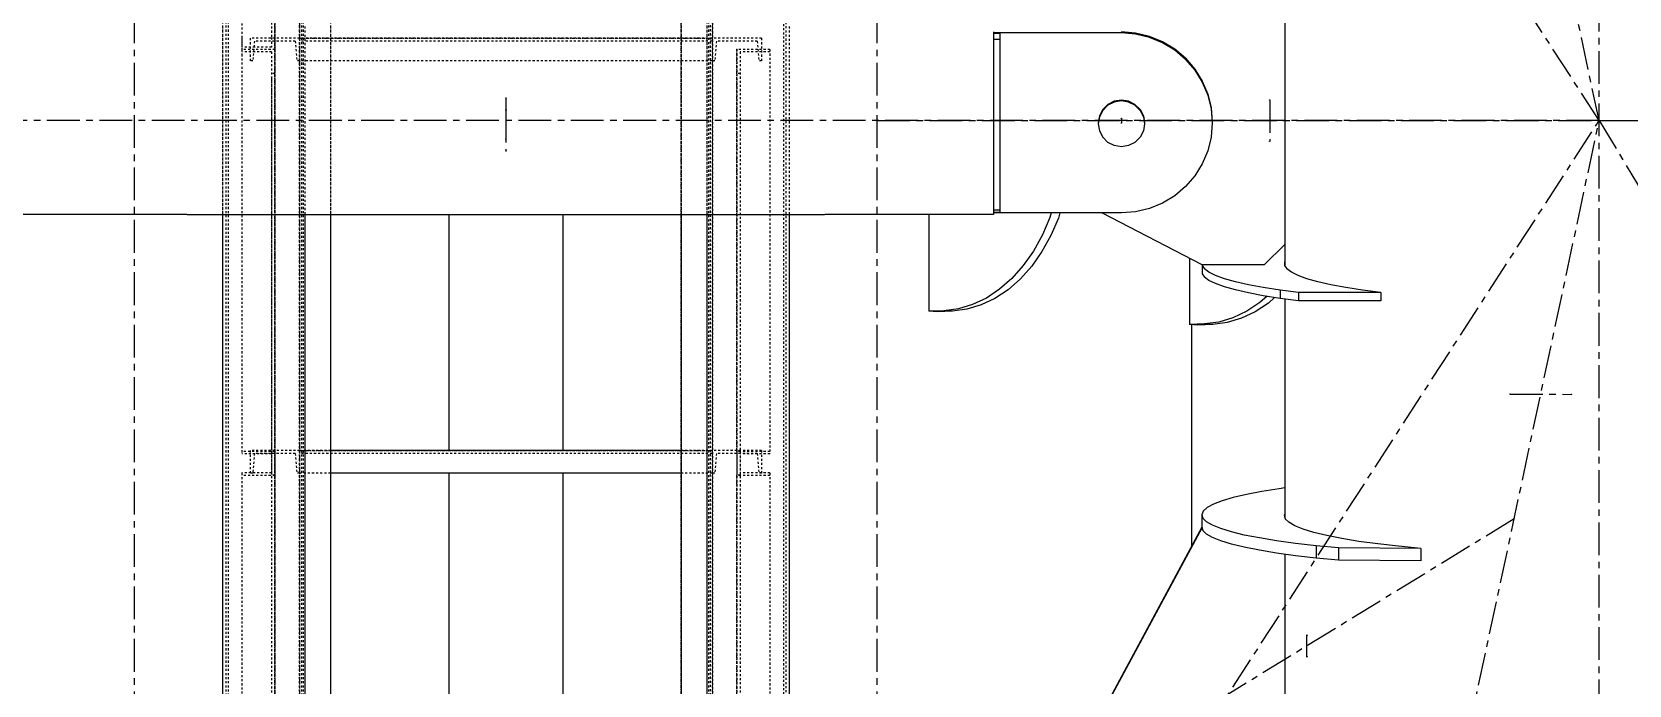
# Model space of a CAD drawing. Header units: millimetres. Extents: x 5143 to 30813, y 232 to 21408.
# Drawn here: x 11990.1 to 12377.2, y 5763.4 to 5921.8 of the extents above; entities that cross this region are included whole.
import ezdxf

# ---------------------------------------------------------------- set-up
doc = ezdxf.new("R2010")
doc.units = ezdxf.units.MM
doc.header["$LTSCALE"] = 0.25
for name, pattern in [('CENTER', [50.8, 31.75, -6.35, 6.35, -6.35]), ('XKITLINE00', [0]), ('XKITLINE02', [4, 2, -2]), ('XKITLINE03', [6, 3, -1, 1, -1])]:
    doc.linetypes.add(name, pattern=pattern)

msp = doc.modelspace()

# ---------------------------------------------------------------- linework, layer by layer
at = {"color": 8, "linetype": 'CENTER'}
for p, q in [((12370, 5629.8), (12370, 7286.23)), ((12370, 5900.27), (11840, 6720.27)), ((12370, 5900.27), (12195, 6720.27)), ((12015, 4763.35), (12015, 6431.43)), ((12195, 4763.35), (12195, 6431.43)), ((12105, 5905.76), (12105, 5895.78)), ((12290.14, 5905.27), (12290.14, 5895.27)), ((11840, 5080.27), (12370, 5900.27)), ((12370, 5900.27), (11840, 5900.27)), ((12105, 5902.88), (12105, 5892.9)), ((12195, 5080.27), (12370, 5900.27)), ((12195, 5900.27), (12952.49, 5900.27)), ((12254.2, 5900.85), (12254.2, 5899.7)), ((12370, 5900.27), (13445, 4120.57)), ((12370, 5900.27), (14995, 5900.27)), ((12370, 5900.27), (12952.49, 5900.27)), ((12348.39, 5833.98), (12363.29, 5833.9)), ((12349.38, 5803.7), (11917.19, 5538.56)), ((12299.15, 5770.26), (12299.15, 5775.5))]:
    msp.add_line(p, q, dxfattribs=at)
at = {"color": 3, "linetype": 'XKITLINE02'}
for p, q in [((12036.3, 6234.33), (12036.3, 5598.63)), ((12037.15, 6234.33), (12037.15, 5550.5)), ((12037.68, 6234.33), (12037.68, 5550.49)), ((12054.92, 6234.33), (12054.92, 5550.49)), ((12055, 6234.33), (12055, 5549.66)), ((12055, 6234.33), (12055, 5550.5)), ((12055.45, 6234.33), (12055.45, 5550.5)), ((12055.85, 6234.33), (12055.85, 5549.66)), ((12062.5, 6234.33), (12062.5, 5611.72)), ((12147.48, 6234.33), (12147.48, 5549.66)), ((12154.13, 6234.33), (12154.13, 5549.66)), ((12154.98, 6234.33), (12154.98, 5549.66)), ((12048.2, 6020.09), (12048.2, 5920.43)), ((12049, 6020.09), (12049, 5920.43)), ((12041, 6014.84), (12041, 5917.52)), ((12153.68, 5959.3), (12153.68, 5550.43)), ((12154.53, 5958.45), (12154.53, 5550.43)), ((12155.06, 5957.91), (12155.06, 5550.49)), ((12172.3, 5940.68), (12172.3, 5550.49)), ((12172.83, 5940.15), (12172.83, 5550.5)), ((12036.3, 5923.1), (12036.3, 5877.45)), ((12056.3, 5923.1), (12056.3, 5877.45)), ((12062.5, 5923.1), (12062.5, 5877.45)), ((12147.48, 5923.1), (12147.48, 5877.45)), ((12153.68, 5923.1), (12153.68, 5877.45)), ((12173.68, 5923.1), (12173.68, 5877.45)), ((12041, 5920.43), (12041, 5918.11)), ((12043, 5920.27), (12043, 5914.77)), ((12055, 5920.27), (12043, 5920.27)), ((12043, 5920.27), (12043, 5914.77)), ((12044.07, 5919.57), (12043.68, 5914.77)), ((12044.07, 5919.57), (12043.68, 5914.77)), ((12053.94, 5919.57), (12044.07, 5919.57)), ((12048.2, 5920.43), (12048.2, 5918.11)), ((12049, 5920.43), (12049, 5917.52)), ((12053.94, 5919.57), (12054.32, 5914.77)), ((12053.94, 5919.57), (12054.32, 5914.77)), ((12055, 5920.27), (12055, 5914.77)), ((12154.98, 5920.27), (12055, 5920.27)), ((12055, 5920.27), (12055, 5914.77)), ((12055, 5920.27), (12055, 5914.77)), ((12154.98, 5919.57), (12055, 5919.57)), ((12154.98, 5920.27), (12154.98, 5914.77)), ((12154.98, 5920.27), (12154.98, 5914.77)), ((12166.98, 5920.27), (12154.98, 5920.27)), ((12154.98, 5920.27), (12154.98, 5914.77)), ((12156.05, 5919.57), (12155.66, 5914.77)), ((12156.05, 5919.57), (12155.66, 5914.77)), ((12165.92, 5919.57), (12156.05, 5919.57)), ((12165.92, 5919.57), (12166.3, 5914.77)), ((12165.92, 5919.57), (12166.3, 5914.77)), ((12166.98, 5920.27), (12166.98, 5914.77)), ((12166.98, 5920.27), (12166.98, 5914.77)), ((12048.2, 5918.11), (12041, 5918.11)), ((12041, 5917.52), (12041, 5916.34)), ((12049, 5917.52), (12041, 5917.52)), ((12049, 5917.52), (12041, 5917.52)), ((12048.2, 5916.94), (12041, 5916.94)), ((12041, 5916.34), (12041, 5819.49)), ((12048.2, 5916.94), (12048.2, 5814.27)), ((12049, 5917.52), (12049, 5814.27)), ((12160.98, 5917.52), (12160.98, 5814.27)), ((12168.98, 5917.52), (12160.98, 5917.52)), ((12161.78, 5916.94), (12161.78, 5814.27)), ((12168.98, 5916.94), (12161.78, 5916.94)), ((12168.98, 5917.52), (12168.98, 5819.49)), ((12043.68, 5914.77), (12043, 5914.77)), ((12049, 5911.72), (12048.2, 5911.72)), ((12055, 5914.77), (12054.32, 5914.77)), ((12154.98, 5914.77), (12055, 5914.77)), ((12155.66, 5914.77), (12154.98, 5914.77)), ((12161.78, 5911.72), (12160.98, 5911.72)), ((12166.98, 5914.77), (12166.3, 5914.77)), ((12048.2, 5910.3), (12048.2, 5814.27)), ((12049, 5820.07), (12041, 5820.07)), ((12048.2, 5819.49), (12041, 5819.49)), ((12043, 5820.27), (12043, 5814.77)), ((12055, 5820.27), (12043, 5820.27)), ((12043, 5820.27), (12043, 5814.77)), ((12044.07, 5819.57), (12043.68, 5814.77)), ((12044.07, 5819.57), (12043.68, 5814.77)), ((12053.94, 5819.57), (12044.07, 5819.57)), ((12049, 5820.09), (12048.2, 5820.09)), ((12048.2, 5820.09), (12048.2, 5718.11)), ((12049, 5820.09), (12049, 5717.52)), ((12053.94, 5819.57), (12054.32, 5814.77)), ((12053.94, 5819.57), (12054.32, 5814.77)), ((12055, 5820.27), (12055, 5814.77)), ((12062.5, 5820.27), (12055, 5820.27)), ((12055, 5820.27), (12055, 5814.77)), ((12055, 5820.27), (12055, 5814.77)), ((12154.98, 5819.57), (12055, 5819.57)), ((12154.98, 5820.27), (12147.48, 5820.27)), ((12154.98, 5820.27), (12154.98, 5814.77)), ((12154.98, 5820.27), (12154.98, 5814.77)), ((12166.98, 5820.27), (12154.98, 5820.27)), ((12154.98, 5820.27), (12154.98, 5814.77)), ((12156.05, 5819.57), (12155.66, 5814.77)), ((12156.05, 5819.57), (12155.66, 5814.77)), ((12165.92, 5819.57), (12156.05, 5819.57)), ((12160.98, 5820.09), (12160.98, 5717.52)), ((12161.78, 5820.09), (12160.98, 5820.09)), ((12168.98, 5820.07), (12160.98, 5820.07)), ((12161.78, 5820.09), (12161.78, 5718.11)), ((12168.98, 5819.49), (12161.78, 5819.49)), ((12165.92, 5819.57), (12166.3, 5814.77)), ((12165.92, 5819.57), (12166.3, 5814.77)), ((12166.98, 5820.27), (12166.98, 5814.77)), ((12166.98, 5820.27), (12166.98, 5814.77)), ((12048.2, 5814.84), (12041, 5814.84)), ((12041, 5814.84), (12041, 5717.52)), ((12043.68, 5814.77), (12043, 5814.77)), ((12055, 5814.77), (12054.32, 5814.77)), ((12062.5, 5814.77), (12055, 5814.77)), ((12154.98, 5814.77), (12147.48, 5814.77)), ((12155.66, 5814.77), (12154.98, 5814.77)), ((12168.98, 5814.84), (12161.78, 5814.84)), ((12166.98, 5814.77), (12166.3, 5814.77)), ((12168.98, 5814.84), (12168.98, 5717.52)), ((12049, 5814.26), (12041, 5814.26)), ((12049, 5814.27), (12048.2, 5814.27)), ((12161.78, 5814.27), (12160.98, 5814.27)), ((12168.98, 5814.26), (12160.98, 5814.26))]:
    msp.add_line(p, q, dxfattribs=at)
at = {"color": 1, "linetype": 'XKITLINE03'}
for p, q in [((12049, 5537.38), (12049, 6234.33)), ((12055, 6234.33), (12055, 5549.66)), ((12147.48, 5549.66), (12147.48, 6234.33)), ((12049, 6014.26), (12049, 5917.52)), ((12055, 5920.27), (12154.98, 5920.27)), ((12055, 5920.27), (12055, 5920.27)), ((12154.98, 5920.27), (12154.98, 5920.27)), ((12049, 5917.52), (12049, 5820.07)), ((12160.98, 5820.07), (12160.98, 5917.52)), ((12055, 5820.27), (12154.98, 5820.27)), ((12055, 5820.27), (12055, 5820.27)), ((12154.98, 5820.27), (12154.98, 5820.27)), ((12049, 5814.26), (12049, 5717.52)), ((12160.98, 5717.52), (12160.98, 5814.26))]:
    msp.add_line(p, q, dxfattribs=at)
at = {"color": 8, "linetype": 'XKITLINE00'}
for p, q in [((12293.8, 5928.43), (12293.8, 5870.26)), ((12223.2, 5921.84), (12223.2, 5877.54)), ((12254.2, 5921.52), (12223.2, 5921.52)), ((12224.7, 5921.38), (12223.2, 5921.38)), ((12224.7, 5919.94), (12223.2, 5919.94)), ((12224.7, 5921.38), (12224.7, 5917.99)), ((12254.2, 5921.78), (12254.2, 5921.52)), ((12257.64, 5921.51), (12254.2, 5921.78)), ((12257.64, 5921.25), (12254.2, 5921.52)), ((12257.64, 5921.51), (12257.64, 5921.25)), ((12260.99, 5920.71), (12257.64, 5921.51)), ((12260.99, 5920.46), (12257.64, 5921.25)), ((12264.18, 5919.4), (12260.99, 5920.71)), ((12264.18, 5919.14), (12260.99, 5920.46)), ((12267.13, 5917.61), (12264.18, 5919.4)), ((12267.13, 5917.36), (12264.18, 5919.14)), ((12224.7, 5917.99), (12224.7, 5878)), ((12269.75, 5915.39), (12267.13, 5917.61)), ((12269.75, 5915.13), (12267.13, 5917.36)), ((12269.75, 5915.39), (12271.99, 5912.78)), ((12269.75, 5915.13), (12271.99, 5912.53)), ((12271.99, 5912.78), (12273.8, 5909.86)), ((12271.99, 5912.53), (12273.8, 5909.61)), ((12273.8, 5909.86), (12275.12, 5906.7)), ((12273.8, 5909.61), (12275.12, 5906.45)), ((12250.9, 5904.2), (12249.66, 5902.97)), ((12250.9, 5904.09), (12249.66, 5902.87)), ((12250.9, 5904.09), (12249.66, 5902.87)), ((12250.9, 5903.99), (12249.66, 5902.76)), ((12252.46, 5904.98), (12250.9, 5904.2)), ((12252.46, 5904.88), (12250.9, 5904.09)), ((12252.46, 5904.88), (12250.9, 5904.09)), ((12252.46, 5904.78), (12250.9, 5903.99)), ((12254.2, 5905.26), (12252.46, 5904.98)), ((12254.2, 5905.15), (12252.46, 5904.88)), ((12254.2, 5905.15), (12252.46, 5904.88)), ((12254.2, 5905.05), (12252.46, 5904.78)), ((12254.2, 5905.26), (12254.2, 5905.15)), ((12255.93, 5904.98), (12254.2, 5905.26)), ((12255.93, 5904.88), (12254.2, 5905.15)), ((12254.2, 5905.15), (12254.2, 5905.05)), ((12255.93, 5904.88), (12254.2, 5905.15)), ((12255.93, 5904.78), (12254.2, 5905.05)), ((12257.49, 5904.2), (12255.93, 5904.98)), ((12257.49, 5904.09), (12255.93, 5904.88)), ((12257.49, 5904.09), (12255.93, 5904.88)), ((12257.49, 5903.99), (12255.93, 5904.78)), ((12258.73, 5902.97), (12257.49, 5904.2)), ((12258.73, 5902.87), (12257.49, 5904.09)), ((12258.73, 5902.87), (12257.49, 5904.09)), ((12258.73, 5902.76), (12257.49, 5903.99)), ((12275.12, 5906.7), (12275.92, 5903.37)), ((12275.12, 5906.45), (12275.92, 5903.12)), ((12248.87, 5901.42), (12248.6, 5899.7)), ((12248.87, 5901.32), (12248.6, 5899.6)), ((12248.87, 5901.32), (12248.6, 5899.6)), ((12248.87, 5901.21), (12248.6, 5899.5)), ((12249.66, 5902.97), (12248.87, 5901.42)), ((12249.66, 5902.87), (12248.87, 5901.32)), ((12249.66, 5902.87), (12248.87, 5901.32)), ((12249.66, 5902.76), (12248.87, 5901.21)), ((12258.73, 5902.97), (12259.52, 5901.42)), ((12258.73, 5902.87), (12259.52, 5901.32)), ((12258.73, 5902.87), (12259.52, 5901.32)), ((12258.73, 5902.76), (12259.52, 5901.21)), ((12259.52, 5901.42), (12259.8, 5899.7)), ((12259.52, 5901.32), (12259.8, 5899.6)), ((12259.52, 5901.32), (12259.8, 5899.6)), ((12259.52, 5901.21), (12259.8, 5899.5)), ((12275.92, 5903.37), (12276.2, 5899.96)), ((12275.92, 5903.12), (12276.2, 5899.7)), ((12276.2, 5899.7), (12275.92, 5896.29)), ((12276.2, 5899.96), (12276.19, 5899.83)), ((12276.2, 5899.96), (12276.2, 5899.7)), ((12248.6, 5899.5), (12248.87, 5897.78)), ((12248.87, 5897.78), (12249.66, 5896.23)), ((12250.9, 5895), (12249.66, 5896.23)), ((12258.73, 5896.23), (12257.49, 5895)), ((12259.52, 5897.78), (12258.73, 5896.23)), ((12259.8, 5899.5), (12259.52, 5897.78)), ((12275.92, 5896.29), (12275.12, 5892.96)), ((12252.46, 5894.22), (12250.9, 5895)), ((12254.2, 5893.94), (12252.46, 5894.22)), ((12255.93, 5894.22), (12254.2, 5893.94)), ((12257.49, 5895), (12255.93, 5894.22)), ((12275.12, 5892.96), (12273.8, 5889.8)), ((12273.8, 5889.8), (12271.99, 5886.88)), ((12269.75, 5884.27), (12267.13, 5882.05)), ((12271.99, 5886.88), (12269.75, 5884.27)), ((12267.13, 5882.05), (12264.18, 5880.26)), ((12026.8, 5877.54), (11986.8, 5877.54)), ((12026.8, 5877.51), (11986.8, 5877.51)), ((12027.11, 5877.53), (12026.8, 5877.54)), ((12026.8, 5877.54), (12026.8, 5877.51)), ((12027.11, 5877.51), (12026.8, 5877.51)), ((12027.39, 5877.51), (12027.11, 5877.53)), ((12027.39, 5877.51), (12027.11, 5877.51)), ((12027.63, 5877.48), (12027.39, 5877.51)), ((12027.8, 5877.45), (12027.63, 5877.48)), ((12182.19, 5877.45), (12027.8, 5877.45)), ((12091.2, 5877.45), (12091.2, 5820.27)), ((12118.8, 5877.45), (12118.8, 5820.27)), ((12182.36, 5877.48), (12182.19, 5877.45)), ((12182.6, 5877.51), (12182.36, 5877.48)), ((12182.89, 5877.53), (12182.6, 5877.51)), ((12182.89, 5877.51), (12182.6, 5877.51)), ((12183.2, 5877.54), (12182.89, 5877.53)), ((12183.2, 5877.51), (12182.89, 5877.51)), ((12223.2, 5877.54), (12183.2, 5877.54)), ((12183.2, 5877.54), (12183.2, 5877.51)), ((12223.2, 5877.51), (12183.2, 5877.51)), ((12207.56, 5877.51), (12207.56, 5854.03)), ((12224.7, 5878.57), (12223.2, 5878.57)), ((12224.7, 5878), (12223.2, 5878)), ((12254.2, 5877.88), (12223.2, 5877.88)), ((12223.2, 5877.54), (12223.2, 5877.51)), ((12236.85, 5876.75), (12235.04, 5872.54)), ((12237.21, 5877.88), (12236.85, 5876.75)), ((12238.91, 5876.65), (12237.1, 5872.44)), ((12239.31, 5877.88), (12238.91, 5876.65)), ((12273.8, 5865.3), (12249.43, 5877.88)), ((12257.64, 5878.15), (12254.2, 5877.88)), ((12260.99, 5878.95), (12257.64, 5878.15)), ((12264.18, 5880.26), (12260.99, 5878.95)), ((12235.04, 5872.54), (12232.88, 5868.64)), ((12237.1, 5872.44), (12234.94, 5868.54)), ((12293.8, 5870.26), (12288.8, 5865.3)), ((12293.8, 5870.26), (12293.8, 5865.1)), ((12230.4, 5865.12), (12227.65, 5862.02)), ((12232.47, 5865.02), (12229.71, 5861.91)), ((12232.88, 5868.64), (12230.4, 5865.12)), ((12234.94, 5868.54), (12232.47, 5865.02)), ((12270.67, 5866.92), (12270.67, 5850.8)), ((12273.76, 5865.32), (12273.76, 5865.15)), ((12273.76, 5865.15), (12274.31, 5864.33)), ((12273.76, 5865.15), (12273.76, 5863.16)), ((12288.8, 5865.3), (12273.8, 5865.3)), ((12293.8, 5866.02), (12293.76, 5865.97)), ((12293.76, 5865.97), (12293.76, 5865.15)), ((12293.76, 5865.15), (12294.31, 5864.33)), ((12227.65, 5862.02), (12224.65, 5859.39)), ((12229.71, 5861.91), (12226.72, 5859.28)), ((12273.76, 5863.16), (12274.31, 5862.34)), ((12275.4, 5863.52), (12274.31, 5864.33)), ((12275.4, 5861.53), (12274.31, 5862.34)), ((12277.03, 5862.72), (12275.4, 5863.52)), ((12277.03, 5860.74), (12275.4, 5861.53)), ((12279.18, 5861.95), (12277.03, 5862.72)), ((12281.83, 5861.2), (12279.18, 5861.95)), ((12284.98, 5860.48), (12281.83, 5861.2)), ((12295.4, 5863.52), (12294.31, 5864.33)), ((12297.03, 5862.72), (12295.4, 5863.52)), ((12299.18, 5861.95), (12297.03, 5862.72)), ((12301.83, 5861.2), (12299.18, 5861.95)), ((12304.98, 5860.48), (12301.83, 5861.2)), ((12221.46, 5857.26), (12218.12, 5855.67)), ((12223.53, 5857.16), (12220.19, 5855.57)), ((12224.65, 5859.39), (12221.46, 5857.26)), ((12226.72, 5859.28), (12223.53, 5857.16)), ((12279.18, 5859.96), (12277.03, 5860.74)), ((12281.83, 5859.21), (12279.18, 5859.96)), ((12284.98, 5858.49), (12281.83, 5859.21)), ((12288.59, 5859.8), (12284.98, 5860.48)), ((12288.59, 5857.81), (12284.98, 5858.49)), ((12289.49, 5857.67), (12287.77, 5856.15)), ((12292.65, 5859.16), (12288.59, 5859.8)), ((12292.65, 5857.17), (12288.59, 5857.81)), ((12291.34, 5857.38), (12289.83, 5856.05)), ((12297.11, 5858.56), (12292.65, 5859.16)), ((12292.65, 5859.16), (12292.65, 5857.17)), ((12297.11, 5856.58), (12292.65, 5857.17)), ((12317.11, 5858.56), (12297.11, 5858.56)), ((12297.11, 5858.56), (12297.11, 5856.58)), ((12308.59, 5859.8), (12304.98, 5860.48)), ((12312.65, 5859.16), (12308.59, 5859.8)), ((12317.11, 5858.56), (12312.65, 5859.16)), ((12317.11, 5858.56), (12317.11, 5856.58)), ((12211.18, 5854.19), (12207.56, 5854.03)), ((12209.63, 5853.92), (12207.56, 5854.03)), ((12213.25, 5854.09), (12209.63, 5853.92)), ((12214.68, 5854.64), (12211.18, 5854.19)), ((12213.25, 5854.09), (12211.18, 5854.19)), ((12216.74, 5854.54), (12213.25, 5854.09)), ((12218.12, 5855.67), (12214.68, 5854.64)), ((12220.19, 5855.57), (12216.74, 5854.54)), ((12284.57, 5854.03), (12281.23, 5852.44)), ((12286.64, 5853.92), (12283.3, 5852.34)), ((12287.77, 5856.15), (12284.57, 5854.03)), ((12289.83, 5856.05), (12286.64, 5853.92)), ((12293.8, 5857.02), (12293.8, 5804.21)), ((12317.11, 5856.58), (12297.11, 5856.58)), ((12274.3, 5850.96), (12270.67, 5850.8)), ((12272.74, 5850.69), (12270.67, 5850.8)), ((12271.2, 5850.77), (12271.2, 5797.05)), ((12276.36, 5850.86), (12272.74, 5850.69)), ((12277.79, 5851.41), (12274.3, 5850.96)), ((12276.36, 5850.86), (12274.3, 5850.96)), ((12279.86, 5851.31), (12276.36, 5850.86)), ((12281.23, 5852.44), (12277.79, 5851.41)), ((12283.3, 5852.34), (12279.86, 5851.31)), ((12091.2, 5814.77), (12091.2, 5720.27)), ((12118.8, 5814.77), (12118.8, 5720.27)), ((12292.45, 5811.03), (12288.24, 5810.36)), ((12293.8, 5811.21), (12292.45, 5811.03)), ((12276.53, 5807.27), (12275, 5806.44)), ((12278.64, 5808.09), (12276.53, 5807.27)), ((12281.31, 5808.88), (12278.64, 5808.09)), ((12284.52, 5809.64), (12281.31, 5808.88)), ((12288.24, 5810.36), (12284.52, 5809.64)), ((12274.05, 5805.58), (12273.71, 5804.72)), ((12273.71, 5804.72), (12273.71, 5801.75)), ((12273.71, 5804.72), (12273.96, 5803.86)), ((12273.96, 5803.86), (12274.81, 5803.01)), ((12275, 5806.44), (12274.05, 5805.58)), ((12276.25, 5802.17), (12274.81, 5803.01)), ((12293.8, 5804.88), (12293.68, 5804.59)), ((12293.68, 5804.59), (12293.93, 5803.73)), ((12293.93, 5803.73), (12294.79, 5802.88)), ((12273.71, 5801.72), (12240.66, 5740.34)), ((12273.75, 5801.61), (12240.76, 5740.33)), ((12273.71, 5801.75), (12273.96, 5800.89)), ((12273.96, 5800.89), (12274.81, 5800.03)), ((12276.25, 5799.19), (12274.81, 5800.03)), ((12278.27, 5801.35), (12276.25, 5802.17)), ((12278.27, 5798.37), (12276.25, 5799.19)), ((12280.86, 5800.55), (12278.27, 5801.35)), ((12283.99, 5799.79), (12280.86, 5800.55)), ((12287.63, 5799.07), (12283.99, 5799.79)), ((12291.77, 5798.38), (12287.63, 5799.07)), ((12296.23, 5802.04), (12294.79, 5802.88)), ((12298.25, 5801.22), (12296.23, 5802.04)), ((12300.83, 5800.42), (12298.25, 5801.22)), ((12303.96, 5799.66), (12300.83, 5800.42)), ((12307.61, 5798.94), (12303.96, 5799.66)), ((12280.86, 5797.58), (12278.27, 5798.37)), ((12283.99, 5796.81), (12280.86, 5797.58)), ((12287.63, 5796.09), (12283.99, 5796.81)), ((12291.77, 5795.41), (12287.63, 5796.09)), ((12296.36, 5797.75), (12291.77, 5798.38)), ((12296.36, 5794.78), (12291.77, 5795.41)), ((12301.38, 5797.18), (12296.36, 5797.75)), ((12301.38, 5797.18), (12301.38, 5794.2)), ((12306.78, 5796.66), (12301.38, 5797.18)), ((12306.78, 5796.66), (12306.78, 5793.68)), ((12326.75, 5796.53), (12306.78, 5796.66)), ((12311.74, 5798.25), (12307.61, 5798.94)), ((12316.34, 5797.62), (12311.74, 5798.25)), ((12321.35, 5797.05), (12316.34, 5797.62)), ((12326.75, 5796.53), (12321.35, 5797.05)), ((12326.75, 5796.53), (12326.75, 5793.55)), ((12293.8, 5795.13), (12293.8, 5697.08)), ((12301.38, 5794.2), (12296.36, 5794.78)), ((12306.78, 5793.68), (12301.38, 5794.2)), ((12326.75, 5793.55), (12306.78, 5793.68))]:
    msp.add_line(p, q, dxfattribs=at)
at = {"color": 7, "linetype": 'XKITLINE00'}
for p, q in [((12036.3, 5877.45), (12036.3, 5627.62)), ((12056.3, 5877.45), (12056.3, 5639.89)), ((12062.5, 5877.45), (12062.5, 5643.69)), ((12147.48, 5877.45), (12147.48, 5695.83)), ((12153.68, 5877.45), (12153.68, 5699.63)), ((12173.68, 5877.45), (12173.68, 5711.9)), ((12147.48, 5820.27), (12062.5, 5820.27)), ((12147.48, 5814.77), (12062.5, 5814.77))]:
    msp.add_line(p, q, dxfattribs=at)
at = {"color": 1, "linetype": 'XKITLINE00'}
for centre in [(12055, 5920.27), (12055, 5920.27), (12154.98, 5920.27), (12154.98, 5920.27), (12049, 5917.52), (12049, 5917.52), (12160.98, 5917.52), (12049, 5820.07), (12055, 5820.27), (12055, 5820.27), (12154.98, 5820.27), (12154.98, 5820.27), (12160.98, 5820.07), (12049, 5814.26), (12160.98, 5814.26)]:
    msp.add_circle(centre, 0.05, dxfattribs=at)
at = {"color": 8, "linetype": 'XKITLINE00'}
for centre in [(12105, 5905.76), (12290.14, 5905.27), (12105, 5902.88), (12195, 5900.27), (12254.2, 5900.85), (12254.2, 5899.7), (12370, 5900.27), (12370, 5900.27), (12370, 5900.27), (12370, 5900.27), (12370, 5900.27), (12370, 5900.27), (12370, 5900.27), (12370, 5900.27), (12105, 5895.78), (12105, 5892.9), (12290.14, 5895.27), (12348.39, 5833.98), (12363.29, 5833.9), (12349.38, 5803.7), (12299.15, 5775.5), (12299.15, 5770.26)]:
    msp.add_circle(centre, 0.05, dxfattribs=at)

doc.saveas('drawing.dxf')
